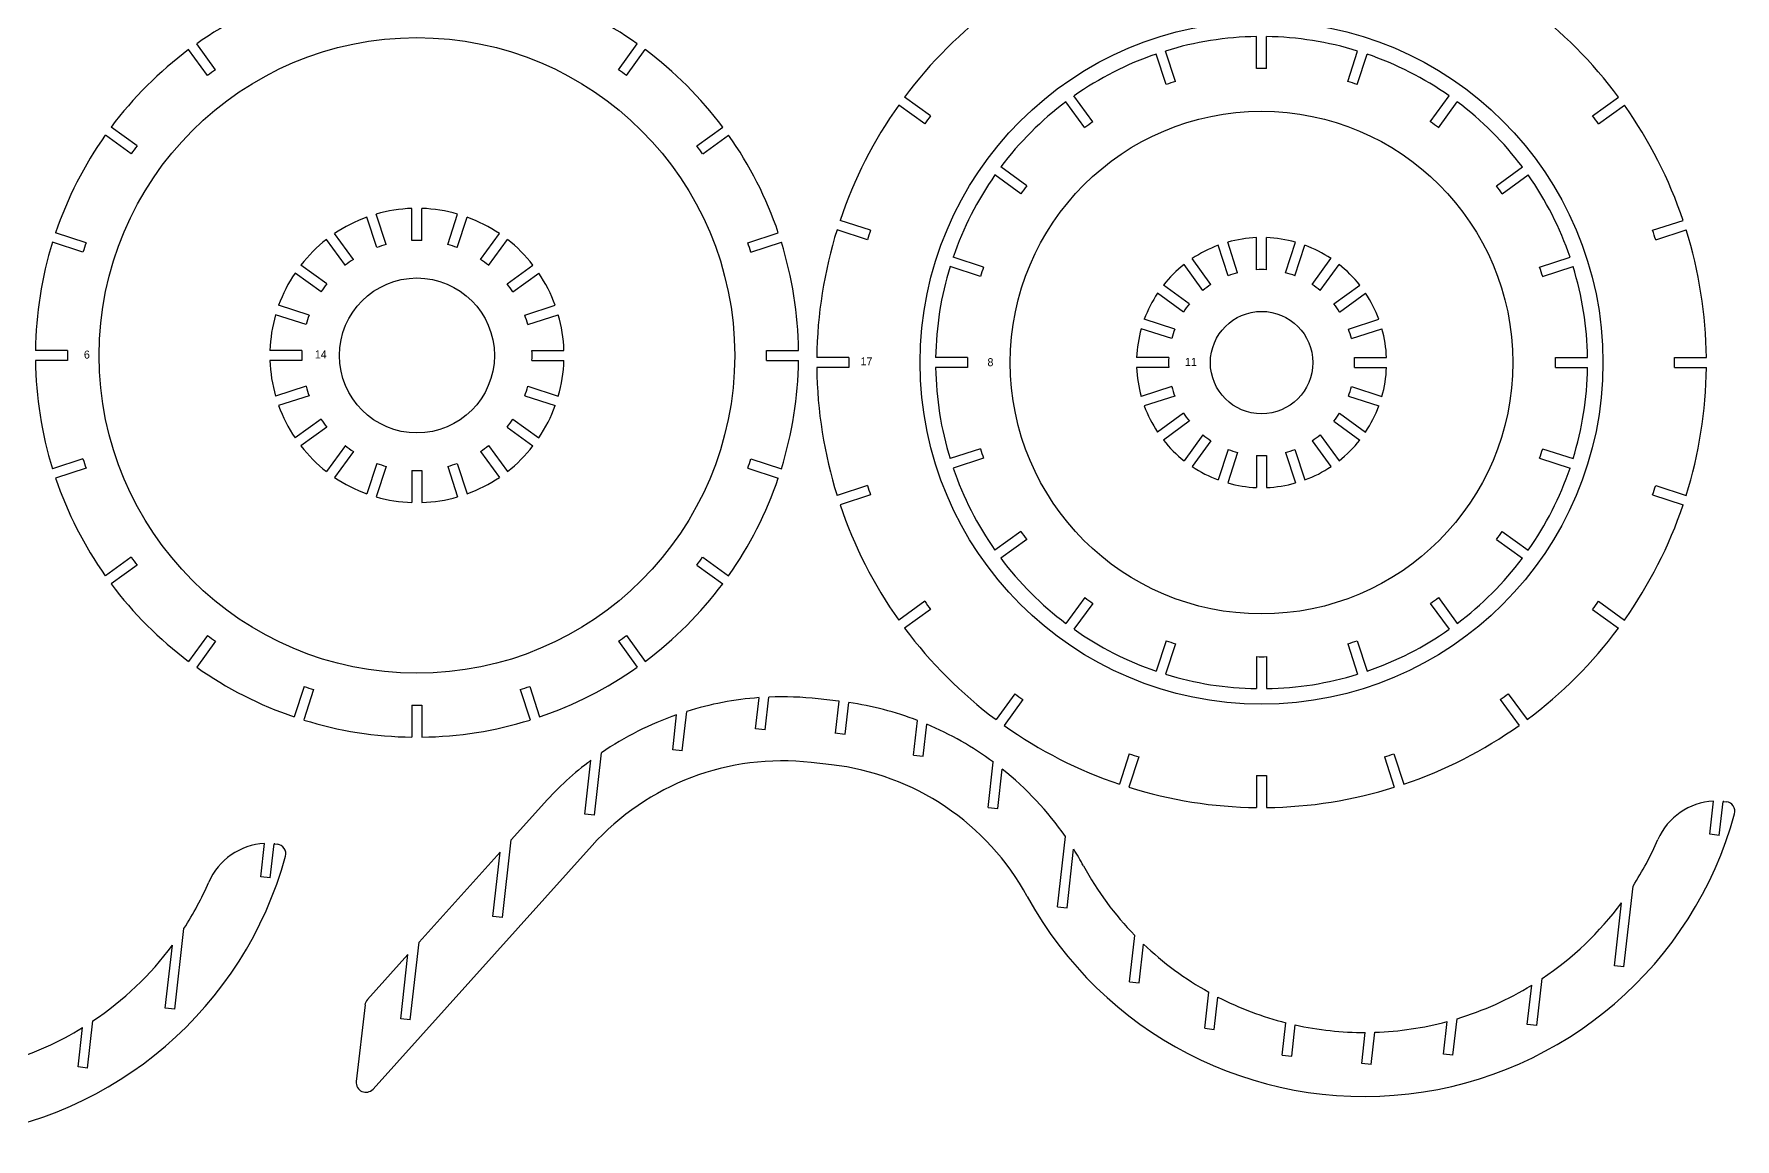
# Model space of a CAD drawing. Header units: millimetres. Extents: x 847 to 1791, y 2 to 1332.
# Drawn here: x 1199 to 1731, y 2 to 347 of the extents above; entities that cross this region are included whole.
import ezdxf

# ---------------------------------------------------------------- set-up
doc = ezdxf.new("R2010")
doc.units = ezdxf.units.MM

msp = doc.modelspace()

# ---------------------------------------------------------------- linework, layer by layer
for p, q in [((1581.54, 336.03), (1581.54, 346.04)), ((1584.64, 336.03), (1584.64, 346.04)), ((1253.68, 333.87), (1247.8, 341.96)), ((1256.19, 335.69), (1250.31, 343.78)), ((1382.09, 335.69), (1387.97, 343.78)), ((1384.6, 333.87), (1390.48, 341.96)), ((1553.23, 331.06), (1550.14, 340.57)), ((1556.18, 332.02), (1553.09, 341.53)), ((1610, 332.02), (1613.09, 341.53)), ((1612.95, 331.06), (1616.04, 340.57)), ((1477.81, 318.75), (1469.72, 324.63)), ((1479.63, 321.26), (1471.54, 327.14)), ((1527.84, 317.58), (1521.97, 325.67)), ((1530.35, 319.4), (1524.47, 327.49)), ((1635.82, 319.4), (1641.7, 327.49)), ((1638.33, 317.58), (1644.21, 325.67)), ((1686.54, 321.26), (1694.63, 327.14)), ((1688.36, 318.75), (1696.45, 324.63)), ((1229.86, 309.36), (1221.77, 315.24)), ((1231.68, 311.87), (1223.59, 317.74)), ((1406.6, 311.87), (1414.69, 317.74)), ((1408.43, 309.36), (1416.52, 315.24)), ((1509.69, 299.42), (1501.6, 305.3)), ((1656.49, 299.42), (1664.58, 305.3)), ((1507.87, 296.92), (1499.77, 302.8)), ((1658.31, 296.92), (1666.4, 302.8)), ((1306.56, 280.1), (1303.47, 289.62)), ((1309.51, 281.06), (1306.42, 290.58)), ((1317.59, 282.34), (1317.59, 292.35)), ((1320.69, 282.34), (1320.69, 292.35)), ((1328.77, 281.06), (1331.86, 290.58)), ((1331.72, 280.1), (1334.81, 289.62)), ((1460.88, 285.52), (1451.37, 288.61)), ((1705.3, 285.52), (1714.81, 288.61)), ((1214.77, 278.69), (1205.26, 281.78)), ((1215.73, 281.63), (1206.22, 284.73)), ((1296.77, 274.57), (1290.88, 282.66)), ((1299.27, 276.39), (1293.39, 284.48)), ((1339.01, 276.39), (1344.89, 284.48)), ((1341.52, 274.57), (1347.4, 282.66)), ((1422.55, 281.63), (1432.06, 284.73)), ((1423.51, 278.69), (1433.02, 281.78)), ((1459.92, 282.57), (1450.41, 285.66)), ((1575.59, 272.27), (1572.5, 281.79)), ((1581.54, 273.21), (1581.54, 283.22)), ((1584.64, 273.21), (1584.64, 283.22)), ((1590.59, 272.27), (1593.68, 281.79)), ((1706.25, 282.57), (1715.77, 285.66)), ((1496.21, 274.04), (1486.7, 277.13)), ((1567.28, 268.58), (1561.39, 276.68)), ((1572.64, 271.31), (1569.55, 280.83)), ((1593.53, 271.31), (1596.63, 280.83)), ((1598.9, 268.58), (1604.78, 276.68)), ((1669.97, 274.04), (1679.48, 277.13)), ((1289.16, 266.27), (1281.06, 272.15)), ((1290.98, 268.78), (1282.89, 274.66)), ((1347.3, 268.78), (1355.4, 274.66)), ((1349.12, 266.27), (1357.22, 272.15)), ((1495.25, 271.09), (1485.74, 274.18)), ((1564.77, 266.76), (1558.89, 274.86)), ((1601.41, 266.76), (1607.29, 274.86)), ((1670.92, 271.09), (1680.44, 274.18)), ((1558.69, 259.99), (1550.59, 265.87)), ((1560.51, 262.5), (1552.41, 268.38)), ((1605.66, 262.5), (1613.76, 268.38)), ((1607.49, 259.99), (1615.59, 265.87)), ((1285.45, 258.98), (1275.93, 262.08)), ((1352.84, 258.98), (1362.36, 262.08)), ((1284.49, 256.04), (1274.97, 259.13)), ((1353.8, 256.04), (1363.31, 259.13)), ((1555.96, 254.63), (1546.44, 257.72)), ((1610.22, 254.63), (1619.74, 257.72)), ((1555, 251.68), (1545.48, 254.77)), ((1611.18, 251.68), (1620.7, 254.77)), ((1209.91, 247.96), (1199.91, 247.96)), ((1209.91, 244.86), (1199.91, 244.86)), ((1283.21, 247.96), (1273.2, 247.96)), ((1283.21, 244.86), (1273.2, 244.86)), ((1355.08, 247.96), (1365.08, 247.96)), ((1355.08, 244.86), (1365.08, 244.86)), ((1428.38, 247.96), (1438.38, 247.96)), ((1428.38, 244.86), (1438.38, 244.86)), ((1454.09, 245.73), (1444.09, 245.73)), ((1491.23, 245.73), (1481.23, 245.73)), ((1554.06, 245.73), (1544.05, 245.73)), ((1612.12, 245.73), (1622.13, 245.73)), ((1674.94, 245.73), (1684.94, 245.73)), ((1712.09, 245.73), (1722.09, 245.73)), ((1454.09, 242.63), (1444.09, 242.63)), ((1491.23, 242.63), (1481.23, 242.63)), ((1554.06, 242.63), (1544.05, 242.63)), ((1612.12, 242.63), (1622.13, 242.63)), ((1674.94, 242.63), (1684.94, 242.63)), ((1712.09, 242.63), (1722.09, 242.63)), ((1284.49, 236.78), (1274.97, 233.68)), ((1353.8, 236.78), (1363.31, 233.68)), ((1555, 236.68), (1545.48, 233.59)), ((1611.18, 236.68), (1620.7, 233.59)), ((1285.45, 233.83), (1275.93, 230.73)), ((1352.84, 233.83), (1362.36, 230.73)), ((1555.96, 233.73), (1546.44, 230.64)), ((1610.22, 233.73), (1619.74, 230.64)), ((1289.16, 226.54), (1281.06, 220.66)), ((1290.98, 224.03), (1282.89, 218.15)), ((1347.3, 224.03), (1355.4, 218.15)), ((1349.12, 226.54), (1357.22, 220.66)), ((1558.69, 228.37), (1550.59, 222.49)), ((1560.51, 225.86), (1552.41, 219.98)), ((1605.66, 225.86), (1613.76, 219.98)), ((1607.49, 228.37), (1615.59, 222.49)), ((1296.77, 218.25), (1290.88, 210.15)), ((1341.52, 218.25), (1347.4, 210.15)), ((1564.77, 221.6), (1558.89, 213.51)), ((1567.28, 219.78), (1561.39, 211.68)), ((1598.9, 219.78), (1604.78, 211.68)), ((1601.41, 221.6), (1607.29, 213.51)), ((1214.77, 214.12), (1205.26, 211.03)), ((1299.27, 216.42), (1293.39, 208.33)), ((1306.56, 212.71), (1303.47, 203.19)), ((1331.72, 212.71), (1334.81, 203.19)), ((1339.01, 216.42), (1344.89, 208.33)), ((1423.51, 214.12), (1433.02, 211.03)), ((1495.25, 217.27), (1485.74, 214.18)), ((1496.21, 214.32), (1486.7, 211.23)), ((1572.64, 217.05), (1569.55, 207.53)), ((1575.59, 216.09), (1572.5, 206.57)), ((1581.54, 215.15), (1581.54, 205.14)), ((1584.64, 215.15), (1584.64, 205.14)), ((1590.59, 216.09), (1593.68, 206.57)), ((1593.53, 217.05), (1596.63, 207.53)), ((1669.97, 214.32), (1679.48, 211.23)), ((1670.92, 217.27), (1680.44, 214.18)), ((1215.73, 211.18), (1206.22, 208.09)), ((1309.51, 211.75), (1306.42, 202.23)), ((1317.59, 210.47), (1317.59, 200.46)), ((1320.69, 210.47), (1320.69, 200.46)), ((1328.77, 211.75), (1331.86, 202.23)), ((1422.55, 211.18), (1432.06, 208.09)), ((1459.92, 205.79), (1450.41, 202.7)), ((1460.88, 202.84), (1451.37, 199.75)), ((1705.3, 202.84), (1714.81, 199.75)), ((1706.25, 205.79), (1715.77, 202.7)), ((1507.87, 191.44), (1499.77, 185.57)), ((1658.31, 191.44), (1666.4, 185.57)), ((1509.69, 188.94), (1501.6, 183.06)), ((1656.49, 188.94), (1664.58, 183.06)), ((1229.86, 183.45), (1221.77, 177.57)), ((1231.68, 180.94), (1223.59, 175.07)), ((1406.6, 180.94), (1414.69, 175.07)), ((1408.43, 183.45), (1416.52, 177.57)), ((1527.84, 170.78), (1521.97, 162.69)), ((1638.33, 170.78), (1644.21, 162.69)), ((1477.81, 169.61), (1469.72, 163.73)), ((1479.63, 167.1), (1471.54, 161.22)), ((1530.35, 168.96), (1524.47, 160.87)), ((1635.82, 168.96), (1641.7, 160.87)), ((1686.54, 167.1), (1694.63, 161.22)), ((1688.36, 169.61), (1696.45, 163.73)), ((1253.68, 158.94), (1247.8, 150.85)), ((1256.19, 157.12), (1250.31, 149.03)), ((1382.09, 157.12), (1387.97, 149.03)), ((1384.6, 158.94), (1390.48, 150.85)), ((1553.23, 157.3), (1550.14, 147.79)), ((1556.18, 156.34), (1553.09, 146.83)), ((1610, 156.34), (1613.09, 146.83)), ((1612.95, 157.3), (1616.04, 147.79)), ((1581.54, 152.33), (1581.54, 142.33)), ((1584.64, 152.33), (1584.64, 142.33)), ((1283.91, 143), (1280.82, 133.48)), ((1286.86, 142.04), (1283.77, 132.53)), ((1351.42, 142.04), (1354.51, 132.53)), ((1354.37, 143), (1357.46, 133.48)), ((1424.96, 129.78), (1426.07, 139.5)), ((1424.96, 129.78), (1426.07, 139.5)), ((1427.94, 129.44), (1429.1, 139.68)), ((1427.94, 129.44), (1429.1, 139.68)), ((1450.9, 138.41), (1444.57, 139.13)), ((1450.9, 138.41), (1444.57, 139.13)), ((1449.97, 128.46), (1451.1, 138.39)), ((1449.97, 128.46), (1451.1, 138.39)), ((1450.9, 138.41), (1451.1, 138.39)), ((1450.9, 138.41), (1451.1, 138.39)), ((1506.01, 140.73), (1500.13, 132.64)), ((1508.52, 138.9), (1502.64, 130.81)), ((1657.66, 138.9), (1663.54, 130.81)), ((1660.17, 140.73), (1666.05, 132.64)), ((1317.59, 137.17), (1317.59, 127.17)), ((1320.69, 137.17), (1320.69, 127.17)), ((1399.06, 123.18), (1400.3, 134.16)), ((1399.06, 123.18), (1400.3, 134.16)), ((1402.04, 122.85), (1403.44, 135.2)), ((1402.04, 122.85), (1403.44, 135.2)), ((1452.95, 128.12), (1454.07, 138)), ((1452.95, 128.12), (1454.07, 138)), ((1427.94, 129.44), (1424.96, 129.78)), ((1427.94, 129.44), (1424.96, 129.78)), ((1449.77, 128.48), (1452.95, 128.12)), ((1449.77, 128.48), (1452.95, 128.12)), ((1474.36, 121.59), (1475.58, 132.37)), ((1474.36, 121.59), (1475.58, 132.37)), ((1477.34, 121.26), (1478.46, 131.21)), ((1477.34, 121.26), (1478.46, 131.21)), ((1374.61, 102.81), (1376.81, 122.27)), ((1374.61, 102.81), (1376.81, 122.27)), ((1402.04, 122.85), (1399.06, 123.18)), ((1402.04, 122.85), (1399.06, 123.18)), ((1371.63, 103.15), (1373.53, 119.93)), ((1371.63, 103.15), (1373.53, 119.93)), ((1448.65, 118.54), (1442.32, 119.26)), ((1448.65, 118.54), (1442.32, 119.26)), ((1474.36, 121.59), (1477.34, 121.26)), ((1474.36, 121.59), (1477.34, 121.26)), ((1497.66, 105.23), (1499.26, 119.34)), ((1497.66, 105.23), (1499.26, 119.34)), ((1500.64, 104.89), (1502.04, 117.2)), ((1500.64, 104.89), (1502.04, 117.2)), ((1541.75, 121.97), (1538.66, 112.46)), ((1544.7, 121.01), (1541.61, 111.5)), ((1621.48, 121.01), (1624.57, 111.5)), ((1624.43, 121.97), (1627.52, 112.46)), ((1581.54, 115.18), (1581.54, 105.18)), ((1584.64, 115.18), (1584.64, 105.18)), ((1348.58, 95.09), (1358.98, 106.65)), ((1348.58, 95.09), (1358.98, 106.65)), ((1723.15, 96.83), (1724.32, 107.19)), ((1723.15, 96.83), (1724.32, 107.19)), ((1726.13, 96.49), (1727.33, 107.11)), ((1726.13, 96.49), (1727.33, 107.11)), ((1727.54, 107.08), (1728.36, 106.99)), ((1727.54, 107.08), (1728.36, 106.99)), ((1374.61, 102.81), (1371.63, 103.15)), ((1374.61, 102.81), (1371.63, 103.15)), ((1497.66, 105.23), (1500.64, 104.89)), ((1497.66, 105.23), (1500.64, 104.89)), ((1519.31, 74.19), (1521.79, 96.08)), ((1519.31, 74.19), (1521.79, 96.08)), ((1726.13, 96.49), (1723.15, 96.83)), ((1726.13, 96.49), (1723.15, 96.83)), ((1270.31, 83.56), (1271.48, 93.92)), ((1270.31, 83.56), (1271.48, 93.92)), ((1273.29, 83.22), (1274.49, 93.84)), ((1273.29, 83.22), (1274.49, 93.84)), ((1274.7, 93.81), (1275.52, 93.72)), ((1274.7, 93.81), (1275.52, 93.72)), ((1305.41, 17.22), (1373.85, 93.28)), ((1305.41, 17.22), (1373.85, 93.28)), ((1319.79, 63.1), (1345.12, 91.25)), ((1319.79, 63.1), (1345.12, 91.25)), ((1342.85, 71.16), (1345.12, 91.25)), ((1342.85, 71.16), (1345.12, 91.25)), ((1345.83, 70.82), (1348.58, 95.09)), ((1345.83, 70.82), (1348.58, 95.09)), ((1522.29, 73.85), (1524.36, 92.18)), ((1522.29, 73.85), (1524.36, 92.18)), ((1273.29, 83.22), (1270.31, 83.56)), ((1273.29, 83.22), (1270.31, 83.56)), ((1696.32, 55.41), (1699.18, 80.65)), ((1696.32, 55.41), (1699.18, 80.65)), ((1693.34, 55.75), (1695.57, 75.43)), ((1693.34, 55.75), (1695.57, 75.43)), ((1345.83, 70.82), (1342.85, 71.16)), ((1345.83, 70.82), (1342.85, 71.16)), ((1519.31, 74.19), (1522.29, 73.85)), ((1519.31, 74.19), (1522.29, 73.85)), ((1243.47, 42.14), (1246.33, 67.38)), ((1243.47, 42.14), (1246.33, 67.38)), ((1541.81, 50.76), (1543.45, 65.22)), ((1541.81, 50.76), (1543.45, 65.22)), ((1240.49, 42.48), (1242.72, 62.16)), ((1240.49, 42.48), (1242.72, 62.16)), ((1303.66, 45.17), (1316.34, 59.27)), ((1303.66, 45.17), (1316.34, 59.27)), ((1314.06, 39.17), (1316.34, 59.27)), ((1314.06, 39.17), (1316.34, 59.27)), ((1317.04, 38.83), (1319.79, 63.1)), ((1317.04, 38.83), (1319.79, 63.1)), ((1544.79, 50.42), (1546.17, 62.54)), ((1544.79, 50.42), (1546.17, 62.54)), ((1696.32, 55.41), (1693.34, 55.75)), ((1696.32, 55.41), (1693.34, 55.75)), ((1541.81, 50.76), (1544.79, 50.42)), ((1541.81, 50.76), (1544.79, 50.42)), ((1666.1, 37.41), (1667.49, 49.68)), ((1666.1, 37.41), (1667.49, 49.68)), ((1669.08, 37.07), (1670.75, 51.77)), ((1669.08, 37.07), (1670.75, 51.77)), ((1302.91, 43.5), (1300.2, 19.56)), ((1302.91, 43.5), (1300.2, 19.56)), ((1565.33, 36.21), (1566.6, 47.5)), ((1565.33, 36.21), (1566.6, 47.5)), ((1568.31, 35.87), (1569.45, 45.97)), ((1568.31, 35.87), (1569.45, 45.97)), ((1216.24, 23.8), (1217.9, 38.5)), ((1216.24, 23.8), (1217.9, 38.5)), ((1243.47, 42.14), (1240.49, 42.48)), ((1243.47, 42.14), (1240.49, 42.48)), ((1317.04, 38.83), (1314.06, 39.17)), ((1317.04, 38.83), (1314.06, 39.17)), ((1589.54, 27.86), (1590.68, 37.95)), ((1589.54, 27.86), (1590.68, 37.95)), ((1592.52, 27.53), (1593.62, 37.26)), ((1592.52, 27.53), (1593.62, 37.26)), ((1639.89, 28.16), (1641.04, 38.31)), ((1639.89, 28.16), (1641.04, 38.31)), ((1642.87, 27.82), (1644.16, 39.2)), ((1642.87, 27.82), (1644.16, 39.2)), ((1669.08, 37.07), (1666.1, 37.41)), ((1669.08, 37.07), (1666.1, 37.41)), ((1213.26, 24.14), (1214.65, 36.41)), ((1213.26, 24.14), (1214.65, 36.41)), ((1565.33, 36.21), (1568.31, 35.87)), ((1565.33, 36.21), (1568.31, 35.87)), ((1614.4, 25.18), (1615.5, 34.91)), ((1614.4, 25.18), (1615.5, 34.91)), ((1617.38, 24.85), (1618.52, 34.96)), ((1617.38, 24.85), (1618.52, 34.96)), ((1589.54, 27.86), (1592.52, 27.53)), ((1589.54, 27.86), (1592.52, 27.53)), ((1642.87, 27.82), (1639.89, 28.16)), ((1642.87, 27.82), (1639.89, 28.16)), ((1216.24, 23.8), (1213.26, 24.14)), ((1216.24, 23.8), (1213.26, 24.14)), ((1617.38, 24.85), (1614.4, 25.18)), ((1617.38, 24.85), (1614.4, 25.18))]:
    msp.add_line(p, q)
for centre, radius in [((1583.09, 244.18), 106.69), ((1319.14, 246.41), 99.29), ((1583.09, 244.18), 78.52), ((1319.14, 246.41), 24.21), ((1583.09, 244.18), 16)]:
    msp.add_circle(centre, radius)
for centre, radius, start, end in [((1319.14, 246.41), 119.25, 108.7448, 125.2552), ((1319.14, 246.41), 119.25, 54.7448, 71.2552), ((1583.09, 244.18), 139.01, 126.6389, 143.3611), ((1583.09, 244.18), 139.01, 36.6389, 53.3611), ((1583.09, 244.18), 101.87, 90.8718, 107.1282), ((1583.09, 244.18), 101.87, 72.8718, 89.1282), ((1319.14, 246.41), 119.25, 126.7448, 143.2552), ((1319.14, 246.41), 119.25, 36.7448, 53.2552), ((1583.09, 244.18), 101.87, 108.8718, 125.1282), ((1583.09, 244.18), 101.87, 54.8718, 71.1282), ((1319.14, 246.41), 109.25, 125.1871, 126.8129), ((1319.14, 246.41), 109.25, 53.1871, 54.8129), ((1583.09, 244.18), 91.87, 89.0332, 90.9668), ((1583.09, 244.18), 91.87, 107.0332, 108.9668), ((1583.09, 244.18), 91.87, 71.0332, 72.9668), ((1583.09, 244.18), 139.01, 144.6389, 161.3611), ((1583.09, 244.18), 101.87, 126.8718, 143.1282), ((1583.09, 244.18), 101.87, 36.8718, 53.1282), ((1583.09, 244.18), 139.01, 18.6389, 35.3611), ((1583.09, 244.18), 129.01, 143.3116, 144.6884), ((1583.09, 244.18), 91.87, 125.0332, 126.9668), ((1583.09, 244.18), 91.87, 53.0332, 54.9668), ((1583.09, 244.18), 129.01, 35.3116, 36.6884), ((1319.14, 246.41), 119.25, 144.7448, 161.2552), ((1319.14, 246.41), 119.25, 18.7448, 35.2552), ((1319.14, 246.41), 109.25, 143.1871, 144.8129), ((1319.14, 246.41), 109.25, 35.1871, 36.8129), ((1583.09, 244.18), 101.87, 144.8718, 161.1282), ((1583.09, 244.18), 91.87, 143.0332, 144.9668), ((1583.09, 244.18), 91.87, 35.0332, 36.9668), ((1583.09, 244.18), 101.87, 18.8718, 35.1282), ((1319.14, 246.41), 45.97, 109.9324, 124.0676), ((1319.14, 246.41), 45.97, 91.9324, 106.0676), ((1319.14, 246.41), 45.97, 73.9324, 88.0676), ((1319.14, 246.41), 45.97, 55.9324, 70.0676), ((1319.14, 246.41), 119.25, 162.7448, 179.2552), ((1319.14, 246.41), 45.97, 127.9324, 142.0676), ((1319.14, 246.41), 35.97, 87.5301, 92.4699), ((1319.14, 246.41), 45.97, 37.9324, 52.0676), ((1319.14, 246.41), 119.25, 0.7448, 17.2552), ((1583.09, 244.18), 139.01, 162.6389, 179.3611), ((1583.09, 244.18), 129.01, 161.3116, 162.6884), ((1583.09, 244.18), 39.07, 92.2735, 105.7265), ((1583.09, 244.18), 39.07, 74.2735, 87.7265), ((1583.09, 244.18), 129.01, 17.3116, 18.6884), ((1583.09, 244.18), 139.01, 0.6389, 17.3611), ((1319.14, 246.41), 109.25, 161.1871, 162.8129), ((1319.14, 246.41), 35.97, 105.5301, 110.4699), ((1319.14, 246.41), 35.97, 69.5301, 74.4699), ((1319.14, 246.41), 109.25, 17.1871, 18.8129), ((1583.09, 244.18), 39.07, 110.2735, 123.7265), ((1583.09, 244.18), 39.07, 56.2735, 69.7265), ((1319.14, 246.41), 45.97, 145.9324, 160.0676), ((1319.14, 246.41), 35.97, 123.5301, 128.4699), ((1319.14, 246.41), 35.97, 51.5301, 56.4699), ((1319.14, 246.41), 45.97, 19.9324, 34.0676), ((1583.09, 244.18), 101.87, 162.8718, 179.1282), ((1583.09, 244.18), 91.87, 161.0332, 162.9668), ((1583.09, 244.18), 39.07, 128.2735, 141.7265), ((1583.09, 244.18), 29.07, 104.9439, 111.0561), ((1583.09, 244.18), 29.07, 86.9439, 93.0561), ((1583.09, 244.18), 29.07, 68.9439, 75.0561), ((1583.09, 244.18), 39.07, 38.2735, 51.7265), ((1583.09, 244.18), 91.87, 17.0332, 18.9668), ((1583.09, 244.18), 101.87, 0.8718, 17.1282), ((1319.14, 246.41), 35.97, 141.5301, 146.4699), ((1319.14, 246.41), 35.97, 33.5301, 38.4699), ((1583.09, 244.18), 39.07, 146.2735, 159.7265), ((1583.09, 244.18), 29.07, 122.9439, 129.0561), ((1583.09, 244.18), 29.07, 50.9439, 57.0561), ((1583.09, 244.18), 39.07, 20.2735, 33.7265), ((1583.09, 244.18), 29.07, 140.9439, 147.0561), ((1583.09, 244.18), 29.07, 32.9439, 39.0561), ((1319.14, 246.41), 45.97, 163.9324, 178.0676), ((1319.14, 246.41), 35.97, 159.5301, 164.4699), ((1319.14, 246.41), 35.97, 15.5301, 20.4699), ((1319.14, 246.41), 45.97, 1.9324, 16.0676), ((1583.09, 244.18), 39.07, 164.2735, 177.7265), ((1583.09, 244.18), 29.07, 158.9439, 165.0561), ((1583.09, 244.18), 29.07, 14.9439, 21.0561), ((1583.09, 244.18), 39.07, 2.2735, 15.7265), ((1319.14, 246.41), 119.25, 180.7448, 197.2552), ((1319.14, 246.41), 109.25, 179.1871, 180.8129), ((1319.14, 246.41), 45.97, 181.9324, 196.0676), ((1319.14, 246.41), 35.97, 177.5301, 182.4699), ((1319.14, 246.41), 35.97, 357.5301, 2.4699), ((1319.14, 246.41), 45.97, 343.9324, 358.0676), ((1319.14, 246.41), 109.25, 359.1871, 0.8129), ((1319.14, 246.41), 119.25, 342.7448, 359.2552), ((1583.09, 244.18), 129.01, 179.3116, 180.6884), ((1583.09, 244.18), 91.87, 179.0332, 180.9668), ((1583.09, 244.18), 29.07, 176.9439, 183.0561), ((1583.09, 244.18), 29.07, 356.9439, 3.0561), ((1583.09, 244.18), 91.87, 359.0332, 0.9668), ((1583.09, 244.18), 129.01, 359.3116, 0.6884), ((1583.09, 244.18), 139.01, 180.6389, 197.3611), ((1583.09, 244.18), 101.87, 180.8718, 197.1282), ((1583.09, 244.18), 39.07, 182.2735, 195.7265), ((1583.09, 244.18), 39.07, 344.2735, 357.7265), ((1583.09, 244.18), 101.87, 342.8718, 359.1282), ((1583.09, 244.18), 139.01, 342.6389, 359.3611), ((1319.14, 246.41), 35.97, 195.5301, 200.4699), ((1319.14, 246.41), 35.97, 339.5301, 344.4699), ((1583.09, 244.18), 29.07, 194.9439, 201.0561), ((1583.09, 244.18), 29.07, 338.9439, 345.0561), ((1319.14, 246.41), 45.97, 199.9324, 214.0676), ((1319.14, 246.41), 45.97, 325.9324, 340.0676), ((1583.09, 244.18), 39.07, 200.2735, 213.7265), ((1583.09, 244.18), 39.07, 326.2735, 339.7265), ((1319.14, 246.41), 35.97, 213.5301, 218.4699), ((1319.14, 246.41), 35.97, 321.5301, 326.4699), ((1583.09, 244.18), 29.07, 212.9439, 219.0561), ((1583.09, 244.18), 29.07, 320.9439, 327.0561), ((1319.14, 246.41), 45.97, 217.9324, 232.0676), ((1319.14, 246.41), 35.97, 231.5301, 236.4699), ((1319.14, 246.41), 35.97, 303.5301, 308.4699), ((1319.14, 246.41), 45.97, 307.9324, 322.0676), ((1583.09, 244.18), 39.07, 218.2735, 231.7265), ((1583.09, 244.18), 29.07, 230.9439, 237.0561), ((1583.09, 244.18), 29.07, 302.9439, 309.0561), ((1583.09, 244.18), 39.07, 308.2735, 321.7265), ((1319.14, 246.41), 109.25, 197.1871, 198.8129), ((1319.14, 246.41), 35.97, 249.5301, 254.4699), ((1319.14, 246.41), 35.97, 285.5301, 290.4699), ((1319.14, 246.41), 109.25, 341.1871, 342.8129), ((1583.09, 244.18), 91.87, 197.0332, 198.9668), ((1583.09, 244.18), 29.07, 248.9439, 255.0561), ((1583.09, 244.18), 29.07, 266.9439, 273.0561), ((1583.09, 244.18), 29.07, 284.9439, 291.0561), ((1583.09, 244.18), 91.87, 341.0332, 342.9668), ((1319.14, 246.41), 119.25, 198.7448, 215.2552), ((1319.14, 246.41), 45.97, 235.9324, 250.0676), ((1319.14, 246.41), 35.97, 267.5301, 272.4699), ((1319.14, 246.41), 45.97, 289.9324, 304.0676), ((1319.14, 246.41), 119.25, 324.7448, 341.2552), ((1583.09, 244.18), 101.87, 198.8718, 215.1282), ((1583.09, 244.18), 39.07, 236.2735, 249.7265), ((1583.09, 244.18), 39.07, 290.2735, 303.7265), ((1583.09, 244.18), 101.87, 324.8718, 341.1282), ((1319.14, 246.41), 45.97, 253.9324, 268.0676), ((1319.14, 246.41), 45.97, 271.9324, 286.0676), ((1583.09, 244.18), 129.01, 197.3116, 198.6884), ((1583.09, 244.18), 39.07, 254.2735, 267.7265), ((1583.09, 244.18), 39.07, 272.2735, 285.7265), ((1583.09, 244.18), 129.01, 341.3116, 342.6884), ((1583.09, 244.18), 139.01, 198.6389, 215.3611), ((1583.09, 244.18), 139.01, 324.6389, 341.3611), ((1583.09, 244.18), 91.87, 215.0332, 216.9668), ((1583.09, 244.18), 91.87, 323.0332, 324.9668), ((1319.14, 246.41), 109.25, 215.1871, 216.8129), ((1319.14, 246.41), 109.25, 323.1871, 324.8129), ((1583.09, 244.18), 101.87, 216.8718, 233.1282), ((1583.09, 244.18), 101.87, 306.8718, 323.1282), ((1319.14, 246.41), 119.25, 216.7448, 233.2552), ((1319.14, 246.41), 119.25, 306.7448, 323.2552), ((1583.09, 244.18), 91.87, 233.0332, 234.9668), ((1583.09, 244.18), 91.87, 305.0332, 306.9668), ((1583.09, 244.18), 129.01, 215.3116, 216.6884), ((1583.09, 244.18), 129.01, 323.3116, 324.6884), ((1583.09, 244.18), 139.01, 216.6389, 233.3611), ((1583.09, 244.18), 101.87, 234.8718, 251.1282), ((1583.09, 244.18), 101.87, 288.8718, 305.1282), ((1583.09, 244.18), 139.01, 306.6389, 323.3611), ((1319.14, 246.41), 109.25, 233.1871, 234.8129), ((1319.14, 246.41), 109.25, 305.1871, 306.8129), ((1583.09, 244.18), 91.87, 251.0332, 252.9668), ((1583.09, 244.18), 91.87, 287.0332, 288.9668), ((1319.14, 246.41), 119.25, 234.7448, 251.2552), ((1319.14, 246.41), 119.25, 288.7448, 305.2552), ((1583.09, 244.18), 91.87, 269.0332, 270.9668), ((1583.09, 244.18), 101.87, 252.8718, 269.1282), ((1583.09, 244.18), 101.87, 270.8718, 287.1282), ((1319.14, 246.41), 109.25, 251.1871, 252.8129), ((1319.14, 246.41), 109.25, 287.1871, 288.8129), ((1433.32, 39.77), 100, 94.1582, 107.3851), ((1433.32, 39.77), 100, 94.1582, 107.3851), ((1433.32, 39.77), 100, 83.5387, 92.4141), ((1433.32, 39.77), 100, 83.5387, 92.4141), ((1439.65, 39.05), 100, 83.423, 83.5387), ((1439.65, 39.05), 100, 83.423, 83.5387), ((1583.09, 244.18), 129.01, 233.3116, 234.6884), ((1583.09, 244.18), 129.01, 305.3116, 306.6884), ((1319.14, 246.41), 109.25, 269.1871, 270.8129), ((1433.32, 39.77), 100, 109.2786, 124.4043), ((1433.32, 39.77), 100, 109.2786, 124.4043), ((1439.65, 39.05), 100, 68.9416, 81.7038), ((1439.65, 39.05), 100, 68.9416, 81.7038), ((1319.14, 246.41), 119.25, 252.7448, 269.2552), ((1319.14, 246.41), 119.25, 270.7448, 287.2552), ((1439.65, 39.05), 100, 53.405, 67.1579), ((1439.65, 39.05), 100, 53.405, 67.1579), ((1583.09, 244.18), 139.01, 234.6389, 251.3611), ((1583.09, 244.18), 139.01, 288.6389, 305.3611), ((1433.32, 39.77), 100, 126.7182, 138.0196), ((1433.32, 39.77), 100, 126.7182, 138.0196), ((1433.32, 39.77), 80, 83.5387, 138.0196), ((1433.32, 39.77), 80, 83.5387, 138.0196), ((1439.65, 39.05), 80, 28.6384, 83.5387), ((1439.65, 39.05), 80, 28.6384, 83.5387), ((1439.65, 39.05), 100, 34.773, 51.3966), ((1439.65, 39.05), 100, 34.773, 51.3966), ((1583.09, 244.18), 129.01, 251.3116, 252.6884), ((1583.09, 244.18), 129.01, 287.3116, 288.6884), ((1583.09, 244.18), 129.01, 269.3116, 270.6884), ((1583.09, 244.18), 139.01, 252.6389, 269.3611), ((1583.09, 244.18), 139.01, 270.6389, 287.3611), ((1725.29, 87.21), 20, 92.7776, 156.581), ((1725.29, 87.21), 20, 92.7776, 156.581), ((1725.29, 87.21), 20, 83.5387, 84.1433), ((1725.29, 87.21), 20, 83.5387, 84.1433), ((1728.02, 104.01), 3, 344.6888, 83.5387), ((1728.02, 104.01), 3, 344.6888, 83.5387), ((1615.18, 134.91), 120, 208.6384, 344.6888), ((1615.18, 134.91), 120, 208.6384, 344.6888), ((1272.45, 73.94), 20, 92.7776, 156.581), ((1272.45, 73.94), 20, 92.7776, 156.581), ((1272.45, 73.94), 20, 83.5387, 84.1433), ((1272.45, 73.94), 20, 83.5387, 84.1433), ((1275.18, 90.74), 3, 344.6888, 83.5387), ((1275.18, 90.74), 3, 344.6888, 83.5387), ((1439.65, 39.05), 100, 28.6384, 32.0928), ((1439.65, 39.05), 100, 28.6384, 32.0928), ((1615.18, 134.91), 100, 327.139, 336.581), ((1615.18, 134.91), 100, 327.139, 336.581), ((1162.33, 121.64), 120, 208.6384, 344.6888), ((1162.33, 121.64), 120, 208.6384, 344.6888), ((1615.18, 134.91), 100, 208.6384, 224.1717), ((1615.18, 134.91), 100, 208.6384, 224.1717), ((1162.33, 121.64), 100, 327.139, 336.581), ((1162.33, 121.64), 100, 327.139, 336.581), ((1615.18, 134.91), 100, 303.7579, 323.503), ((1615.18, 134.91), 100, 303.7579, 323.503), ((1162.33, 121.64), 100, 303.7579, 323.503), ((1162.33, 121.64), 100, 303.7579, 323.503), ((1615.18, 134.91), 100, 226.3612, 240.9393), ((1615.18, 134.91), 100, 226.3612, 240.9393), ((1615.18, 134.91), 100, 286.8492, 301.5425), ((1615.18, 134.91), 100, 286.8492, 301.5425), ((1305.89, 43.17), 3, 138.0196, 173.5387), ((1305.89, 43.17), 3, 138.0196, 173.5387), ((1615.18, 134.91), 100, 242.789, 255.8214), ((1615.18, 134.91), 100, 242.789, 255.8214), ((1615.18, 134.91), 100, 257.5527, 270.1835), ((1615.18, 134.91), 100, 257.5527, 270.1835), ((1615.18, 134.91), 100, 271.9173, 284.9902), ((1615.18, 134.91), 100, 271.9173, 284.9902), ((1162.33, 121.64), 100, 286.8492, 301.5425), ((1162.33, 121.64), 100, 286.8492, 301.5425), ((1303.18, 19.22), 3, 173.5387, 318.0196), ((1303.18, 19.22), 3, 173.5387, 318.0196)]:
    msp.add_arc(centre, radius, start, end)

# ---------------------------------------------------------------- texts
for s, p in [('6', (1215.07, 245.44)), ('14', (1287.23, 245.5)), ('17', (1457.76, 243.33)), ('8', (1497.43, 243.06)), ('11', (1559.16, 243.17))]:
    msp.add_text(s, height=2.5).set_placement(p)

doc.saveas('drawing.dxf')
